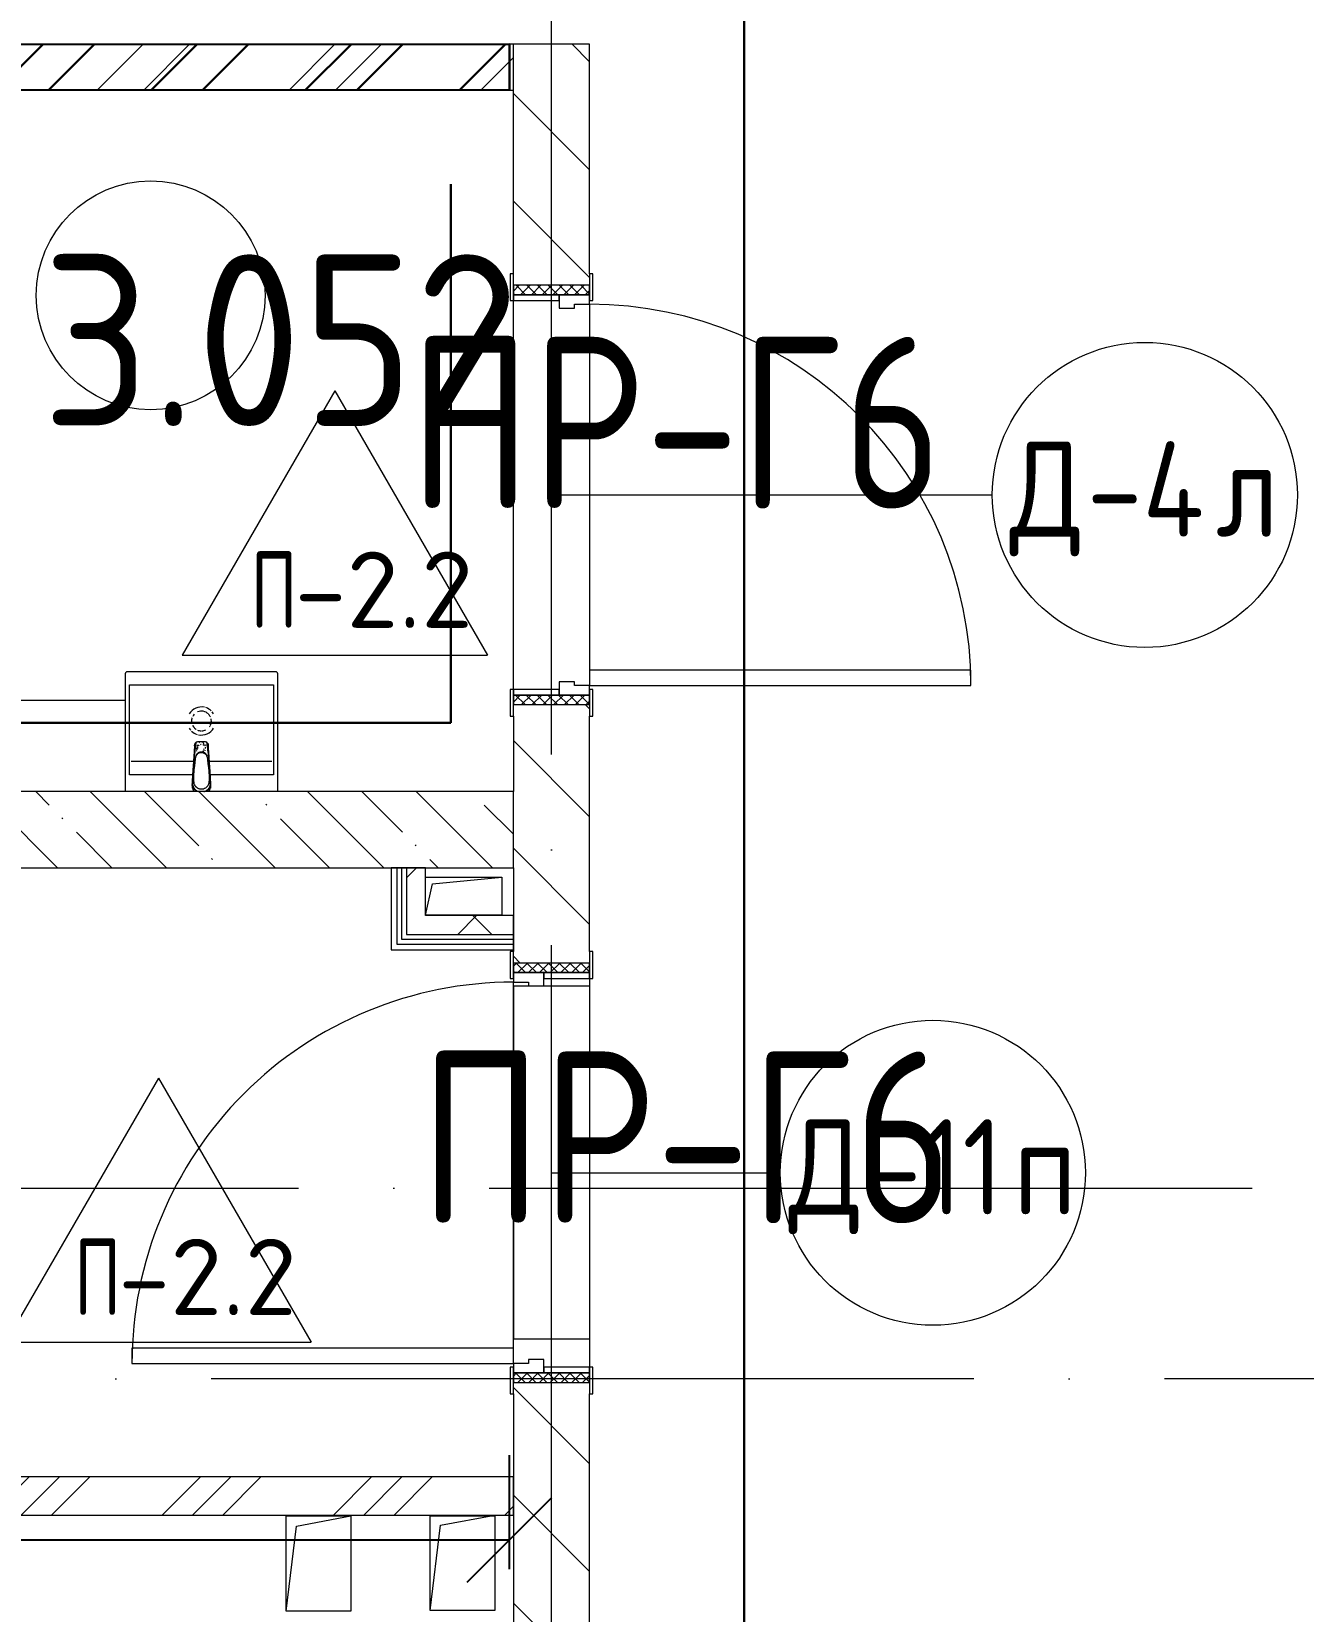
# Model space of a CAD drawing. Header units: millimetres. Extents: x -592259 to 288321, y -552984 to 293768.
# Drawn here: x 167040 to 170375, y -237041 to -232898 of the extents above; entities that cross this region are included whole.
import ezdxf

# ---------------------------------------------------------------- set-up
doc = ezdxf.new("R2010")
doc.units = ezdxf.units.MM
doc.linetypes.add('ADSK_Линия сетки', pattern=[2500, 2000, -250, 0, -250])
doc.layers.get('Defpoints').update_dxf_attribs({"color": 250})
for name, color, linetype, lineweight in [('0.2) Кирпич', 30, 'Continuous', 30), ('3) Перемычки готовы', 3, 'Continuous', 30), ('4) Штукатурка', 6, 'Continuous', 30), ('4.2) ЖБ', 6, 'Continuous', 30), ('4.3) Шт Блок и кирпич', 6, 'Continuous', 30), ('4.6) Швы', 6, 'Continuous', 30), ('A-AREA-____-IDEN', 250, 'Continuous', 9), ('A-DETL-GENF-OTLN', 250, 'Continuous', 5), ('A-DOOR-____-IDEN', 250, 'Continuous', 9), ('A-DOOR-____-MCUT', 250, 'Continuous', 5), ('A-DOOR-____-OTLN', 250, 'Continuous', 5), ('A-DOOR-FRAM-MCUT', 250, 'Continuous', 5), ('A-DOOR-FRAM-OTLN', 250, 'Continuous', 5), ('A-FLOR-____-IDEN', 250, 'Continuous', 9), ('A-FLOR-____-OTLN', 250, 'Continuous', 9), ('A-GLAZ-____-OTLN', 250, 'Continuous', 5), ('A-WALL-____-MCUT', 250, 'Continuous', 13), ('A-WALL-____-PATT', 250, 'Continuous', 13), ('A-WALL-FNSH-MCUT', 250, 'Continuous', 13), ('G-XREF-____-OTLN', 250, 'Continuous', 9), ('I-WALL-____-OTLN', 250, 'Continuous', 9), ('P-SANR-FIXT-OTLN', 250, 'Continuous', 9), ('S-GRID-____-OTLN', 250, 'Continuous', 9)]:
    doc.layers.add(name, color=color, linetype=linetype, lineweight=lineweight)
doc.styles.add('GOST Common_1', font='', dxfattribs={"width": 0.9, "height": 250})
doc.styles.add('ISOCPEUR_1', font='isocpeur.ttf', dxfattribs={"width": 0.9, "height": 250})
doc.styles.add('ISOCPEUR_2', font='isocpeur.ttf', dxfattribs={"height": 160})
doc.styles.add('ISOCPEUR_I_1', font='ГОСТ тип А.ttf', dxfattribs={"height": 2500})
doc.styles.get("Standard").update_dxf_attribs({"font": 'ГОСТ тип А.ttf'})
doc.styles.get('GOST Common_1').set_extended_font_data('GOST Common')
doc.dimstyles.new('А3', dxfattribs={"dimtxt": 333, "dimasz": 222, "dimexe": 222, "dimexo": 111, "dimgap": 111, "dimtad": 1, "dimtoh": 1, "dimdec": 0, "dimrnd": 0.0015, "dimzin": 0, "dimdsep": 46, "dimtxsty": 'Standard', "dimblk": 'OBLIQUE', "dimcen": 0, "dimclrd": 7, "dimclre": 7, "dimclrt": 7, "dimadec": 0, "dimazin": 0, "dimtfac": 1, "dimtdec": 0, "dimtofl": 0, "dimtmove": 0, "dimatfit": 3, "dimfxl": 1, "dimtolj": 1, "dimtzin": 0, "dimarcsym": 0})
pattern_1 = [(135, (1751.41, 164.685), (-14.14214, -14.14214), []), (225, (1751.41, 164.685), (14.14214, -14.14214), [])]
pattern_2 = [(45, (-371.384, 164.685), (-14.1421, 14.1421), []), (135, (-371.384, 164.685), (-14.1421, -14.1421), [])]
pattern_3 = [(45, (28052.9, -258555.93), (-141.42136, 141.42136), []), (135, (28052.9, -258555.93), (-141.42136, -141.42136), [])]

# ---------------------------------------------------------------- blocks, each defined once
blk = doc.blocks.new('Дверь_СКБ_1Ст_Внутренняя - Д-11п_1100x2100h_ПУИ-41840653-АР1_Маркировочный план 3 этажа секция 2_3')
at = {"layer": 'A-DOOR-____-OTLN'}
h = blk.add_hatch(dxfattribs=at)
h.set_pattern_fill('FP_9', color=256, style=0, pattern_type=2)
h.set_pattern_definition(pattern_1)
h.paths.add_polyline_path([(537.5, -100), (562.5, -100), (562.5, 100), (537.5, 100), (537.5, -42.3)])
at = {"layer": 'A-DOOR-FRAM-OTLN'}
h = blk.add_hatch(dxfattribs=at)
h.set_pattern_fill('FP_10', color=256, style=0, pattern_type=2)
h.set_pattern_definition(pattern_2)
h.paths.add_polyline_path([(-537.5, -100), (-512.5, -100), (-512.5, 100), (-537.5, 100)])
at = {"layer": 'A-DOOR-____-MCUT'}
for p, q in [((-487.5, 1100), (-487.5, 100)), ((-447.5, 1100), (-487.5, 1100)), ((-447.5, 100), (-447.5, 1100)), ((-487.5, 100), (-447.5, 100))]:
    blk.add_line(p, q, dxfattribs=at)
at = {"layer": 'A-DOOR-____-OTLN'}
blk.add_arc((-487.5, 100), 1000, 360, 90, dxfattribs=at)
at = {"layer": 'A-DOOR-FRAM-MCUT'}
for p, q in [((-497.5, 108), (-567.5, 108)), ((-567.5, 108), (-567.5, 100)), ((-567.5, 100), (-497.5, 100)), ((-512.5, 100), (-537.5, 100)), ((-537.5, 100), (-537.5, -100)), ((-487.5, 100), (-512.5, 100)), ((-512.5, 100), (-512.5, 20)), ((-512.5, -100), (-512.5, 100)), ((-497.5, 100), (-512.5, 100)), ((-512.5, 100), (-512.5, 99)), ((-512.5, 99), (-497.5, 99)), ((-497.5, 100), (-497.5, 108)), ((-497.5, 99), (-497.5, 100)), ((-487.5, 60), (-487.5, 100)), ((512.5, 100), (512.5, 60)), ((537.5, 100), (512.5, 100)), ((592.5, 108), (522.5, 108)), ((522.5, 108), (522.5, 100)), ((537.5, 100), (522.5, 100)), ((522.5, 100), (522.5, 99)), ((522.5, 100), (592.5, 100)), ((522.5, 99), (537.5, 99)), ((537.5, 20), (537.5, 100)), ((562.5, 100), (537.5, 100)), ((537.5, 100), (537.5, -100)), ((537.5, 99), (537.5, 100)), ((562.5, -100), (562.5, 100)), ((592.5, 100), (592.5, 108)), ((-477.5, 60), (-487.5, 60)), ((-477.5, 20), (-477.5, 60)), ((512.5, 60), (502.5, 60)), ((502.5, 60), (502.5, 20)), ((-512.5, 20), (-477.5, 20)), ((-497.5, 20), (-512.5, 20)), ((-512.5, 20), (-512.5, -100)), ((-497.5, -100), (-497.5, 20)), ((502.5, 20), (537.5, 20)), ((537.5, 20), (522.5, 20)), ((522.5, 20), (522.5, -100)), ((537.5, -100), (537.5, 20)), ((-497.5, -100), (-567.5, -100)), ((-567.5, -100), (-567.5, -108)), ((-567.5, -108), (-497.5, -108)), ((-537.5, -100), (-512.5, -100)), ((-512.5, -100), (-497.5, -100)), ((-497.5, -108), (-497.5, -100)), ((522.5, -100), (537.5, -100)), ((592.5, -100), (522.5, -100)), ((522.5, -100), (522.5, -108)), ((522.5, -108), (592.5, -108)), ((537.5, -100), (562.5, -100)), ((592.5, -108), (592.5, -100))]:
    blk.add_line(p, q, dxfattribs=at)
blk = doc.blocks.new('SND_Умывальник_Santek HEO - HEO 40_ гибкая подводка_установка на стену_ 400х340х170_  PN4_5_ ХВ_ГВ накидная гайка BP DN15_ К-гл_кон_ П DN 50-V30-АР1_Маркировочный план 3 этажа секция 2_3')
at = {"layer": 'G-XREF-____-OTLN'}
for p, q in [((-17.5, -103.1), (-18.3, -96.1)), ((-13.2, -122.3), (-12.8, -122.9)), ((13.7, -121.5), (13.9, -121.2)), ((18.6, -93.2), (17.7, -100.7))]:
    blk.add_line(p, q, dxfattribs=at)
at = {"layer": 'G-XREF-____-OTLN', "flags": 128}
blk.add_lwpolyline([(0, -129.4), (-2.6, -129.2), (-5.1, -128.6), (-8.6, -126.9), (-9.4, -126.4)], dxfattribs=at)
at = {"layer": 'P-SANR-FIXT-OTLN', "lineweight": 5}
for p, q in [((-200, -25.8), (-200, -335)), ((200, -335), (200, -25.8)), ((-188.5, -306), (-188.5, -70)), ((-188.5, -70), (-22, -70)), ((-188.5, -70), (-22, -70)), ((-23.9, -47.6), (-23.4, -52)), ((-21.2, -45.9), (-19.8, -45.9)), ((22.1, -70), (188.5, -70)), ((22.1, -70), (188.5, -70)), ((23.4, -52), (23.9, -47.4)), ((188.5, -70), (188.5, -306)), ((-184.6, -105), (-19.4, -105)), ((19.4, -105), (184.6, -105)), ((-9.9, -133.7), (-11, -135)), ((-10.2, -147.5), (-8.9, -148.7)), ((-5.9, -150.5), (-4.4, -151)), ((12.6, -138.2), (11.3, -135.3)), ((11.3, -146.2), (11.9, -145.1)), ((12, -138.2), (12, -140.3)), ((12, -138.2), (12, -140.3)), ((188.5, -306), (-188.5, -306)), ((-195, -340), (195, -340))]:
    blk.add_line(p, q, dxfattribs=at)
at = {"layer": 'P-SANR-FIXT-OTLN', "lineweight": 5, "flags": 128}
for points in [[(-24, -45.9), (-23.5, -44.1), (-23.1, -42.4)], [(-21.8, -57.4), (-22.6, -54.7), (-23.4, -52)], [(23.4, -52), (22.6, -54.7), (21.8, -57.4)], [(23.1, -42.5), (23.5, -44.1), (24, -45.9)], [(-17.6, -151.4), (-17.8, -149.6), (-17.9, -147.9)], [(-17.6, -151.4), (-15.4, -153.8), (-13.1, -156.3)], [(13.1, -156.3), (15.4, -153.8), (17.7, -151.4)], [(17.9, -147.9), (17.8, -149.6), (17.7, -151.4)]]:
    blk.add_lwpolyline(points, dxfattribs=at)
at = {"layer": 'P-SANR-FIXT-OTLN', "lineweight": 5}
for centre, radius, start, end in [((0, -210.9), 36.9, 78.0272, 150), ((0, -210.9), 25.9, 167.3064, 171.5165), ((0, -210.9), 25.9, 152.9816, 166.4817), ((0, -210.9), 25.9, 144, 148.4296), ((0, -210.9), 25.9, 93.0847, 116.1739), ((0, -210.9), 25.9, 65.5446, 88.4632), ((0, -210.9), 36.9, 45.5918, 71.5441), ((0, -210.9), 25.9, 45.5775, 58.0134), ((0, -210.9), 25.9, 25.5336, 44.5196), ((0, -210.9), 25.9, 13.3482, 16.572), ((0, -210.9), 25.9, 360, 12.6033), ((0, -210.9), 36.9, 30, 40.5764), ((0, -210.9), 36.9, 210, 220.5764), ((0, -210.9), 25.9, 175.2821, 180), ((0, -210.9), 25.9, 180, 192.7098), ((0, -210.9), 36.9, 225.5918, 251.6223), ((0, -210.9), 25.9, 205.5336, 224.5196), ((0, -210.9), 25.9, 225.5775, 292.7628), ((0, -210.9), 36.9, 258.0272, 330), ((0, -210.9), 25.9, 317.3943, 331.7651), ((0, -210.9), 25.9, 342.1977, 345.8849), ((0, -210.9), 25.9, 347.2447, 360), ((-195, -335), 5, 180, 270), ((195, -335), 5, 270, 360)]:
    blk.add_arc(centre, radius, start, end, dxfattribs=at)
for centre, major_axis, start_param, end_param in [((0, -140.2), (10.5, 0), 2.984761, 3.136523), ((0, -140.2), (10.5, 0), 3.150836, 3.398159), ((0, -144.4), (10.5, 0), 3.221148, 3.665191), ((0, -140.2), (10.5, 0), 2.074739, 2.346091), ((0, -140.2), (10.5, 0), 3.944651, 4.269174), ((0, -144.4), (10.5, 0), 2.106208, 2.262595), ((0, -144.4), (10.5, 0), 4.044495, 4.199712), ((0, -144.4), (13, 0), 4.251351, 4.444761), ((0, -140.2), (10.5, 0), 1.895215, 2.047019), ((0, -144.4), (13, 0), 4.518274, 4.621873), ((0, -140.2), (10.5, 0), 4.792405, 4.95203), ((0, -144.4), (13, 0), 5.095586, 5.204636), ((0, -140.2), (10.5, 0), 5.302179, 5.484258), ((0, -144.4), (10.5, 0), 5.759587, 6.20363), ((0, -140.2), (10.5, 0), 5.967442, 6.44117), ((0, -144.4), (13, 0), 0.38978, 0.473088)]:
    blk.add_ellipse(centre, major_axis=major_axis, ratio=0.841652, start_param=start_param, end_param=end_param, dxfattribs=at)
for points, knots in [([(-24, -45.9), (-24, -44.4), (-23.7, -41.4), (-22.5, -37.8), (-21.2, -35), (-19.5, -32.5), (-16.9, -29.7), (-13.8, -27.3), (-11.8, -26.1), (-11, -25.8)], [0, 0, 0, 0, 4.281434, 8.562869, 10.703586, 12.844303, 17.125738, 21.407172, 23.713881, 23.713881, 23.713881, 23.713881]), ([(-19.3, -26.1), (-19.7, -26.6), (-20.5, -27.7), (-21.5, -29.6), (-22.3, -31.7), (-23.2, -34.8), (-23.8, -38.6), (-23.9, -41), (-24, -41.9)], [0.6, 0.6, 0.6, 0.6, 0.65, 0.7, 0.75, 0.8, 0.9, 1, 1, 1, 1]), ([(-23.8, -45.7), (-23.9, -45.2), (-24, -43.9), (-24, -41.1), (-23.8, -38.2), (-23.4, -36), (-23.3, -35.2), (-23.3, -35.2)], [0.449688, 0.449688, 0.449688, 0.449688, 0.4722222, 0.5, 0.5555556, 0.5833333, 0.5860809, 0.5860809, 0.5860809, 0.5860809]), ([(-10.2, -27.1), (-11.2, -27.5), (-13.5, -28.8), (-16.7, -31.3), (-19.6, -34.6), (-21.8, -38.3), (-22.8, -41), (-23.1, -42.4)], [0.6666667, 0.6666667, 0.6666667, 0.6666667, 0.7222222, 0.7916667, 0.8611111, 0.9305556, 1, 1, 1, 1]), ([(-22.3, -41.8), (-22.2, -41.4), (-22.1, -40.9), (-21.9, -40), (-21.7, -39.4), (-21.6, -39)], [0.5, 0.5, 0.5, 0.5, 0.53571429, 0.55357143, 0.57142857, 0.57142857, 0.57142857, 0.57142857]), ([(-21.6, -39), (-21.5, -38.7), (-21.3, -37.9), (-20.7, -36.5), (-19.9, -34.9), (-19.2, -33.8), (-18.9, -33.4)], [0.57142857, 0.57142857, 0.57142857, 0.57142857, 0.58928571, 0.60714286, 0.64285714, 0.66787901, 0.66787901, 0.66787901, 0.66787901]), ([(0, -128.4), (-0.5, -128.4), (-1.5, -128.4), (-3, -128.2), (-4.5, -127.8), (-6, -127.3), (-7.2, -126.7), (-8.3, -126.1), (-9.4, -125.3), (-10.6, -124.2), (-11.7, -123.1), (-12.3, -122.1), (-13, -121.1), (-13.8, -119.5), (-14.8, -117), (-15.6, -113.8), (-16.2, -110.6), (-16.5, -107.9), (-16.7, -104.9), (-17, -102.2), (-17.2, -100.1), (-17.5, -98.1), (-17.8, -95.4), (-18.2, -92.4), (-18.5, -89.5), (-18.8, -86.5), (-19.2, -82.4), (-19.6, -77.2), (-19.9, -71.2), (-19.9, -66.2), (-19.9, -62.6), (-19.9, -59.9), (-19.8, -57.9), (-19.8, -56.3), (-19.8, -54.9), (-19.8, -53.4), (-19.7, -51.5), (-19.5, -49.1), (-18.9, -46.3), (-17.6, -42.7), (-15, -38.6), (-10.6, -34.8), (-6.2, -32.7), (-2.5, -31.9), (0.4, -31.7), (3.3, -32.1), (6, -32.8), (8.2, -33.7), (9.9, -34.7), (11.3, -35.6), (12.7, -36.7), (14, -37.9), (15.2, -39.2), (16.4, -40.9), (17.7, -43.1), (18.9, -46.3), (19.5, -50.3), (19.8, -56.2), (19.9, -62.5), (19.9, -68.3), (19.7, -74), (19.3, -81.1), (18.8, -86.8), (18.5, -89.7)], [0, 0, 0, 0, 0.019231, 0.038462, 0.057692, 0.076923, 0.096154, 0.115385, 0.134615, 0.153846, 0.163462, 0.173077, 0.182692, 0.192308, 0.211538, 0.230769, 0.240385, 0.25, 0.259615, 0.269231, 0.274038, 0.278846, 0.288462, 0.298077, 0.307692, 0.317308, 0.326923, 0.346154, 0.365385, 0.384615, 0.403846, 0.423077, 0.442308, 0.451923, 0.461538, 0.471154, 0.480769, 0.5, 0.519231, 0.538462, 0.576923, 0.615385, 0.653846, 0.673077, 0.692308, 0.711538, 0.730769, 0.75, 0.759615, 0.769231, 0.783654, 0.798077, 0.8125, 0.826923, 0.841346, 0.855769, 0.870192, 0.884615, 0.913462, 0.927885, 0.942308, 0.971154, 1, 1, 1, 1]), ([(-6.5, -25.6), (-7.5, -25.9), (-8.6, -26.3), (-9.7, -26.8), (-9.8, -26.9)], [0.60196439, 0.60196439, 0.60196439, 0.60196439, 0.65277778, 0.6593257, 0.6593257, 0.6593257, 0.6593257]), ([(23, -42.2), (22.5, -40), (20.7, -35.7), (16, -30.5), (11, -27.3), (7.6, -26), (6.3, -25.6)], [0, 0, 0, 0, 0.1111111, 0.2222222, 0.3333333, 0.3953794, 0.3953794, 0.3953794, 0.3953794]), ([(24, -45.9), (23.9, -44.4), (23.7, -42.1), (22.9, -39.2), (22.2, -37.1), (21.1, -35), (19.5, -32.5), (16.9, -29.7), (13.9, -27.4), (12, -26.3), (11.4, -26)], [-68.50295, -68.50295, -68.50295, -68.50295, -64.221516, -62.080799, -59.940082, -57.799364, -55.658647, -51.377213, -47.095778, -45.226728, -45.226728, -45.226728, -45.226728]), ([(19, -33.6), (19.3, -34), (19.8, -34.7), (20.4, -35.8), (20.8, -36.6), (21, -37.2), (21.1, -37.4)], [0.3358363, 0.3358363, 0.3358363, 0.3358363, 0.35714286, 0.375, 0.39285714, 0.40186247, 0.40186247, 0.40186247, 0.40186247]), ([(21.8, -39.4), (21.8, -39.6), (21.9, -40), (22, -40.2), (22, -40.4)], [0.43577337, 0.43577337, 0.43577337, 0.43577337, 0.44642857, 0.45645234, 0.45645234, 0.45645234, 0.45645234]), ([(23.2, -34.8), (23.2, -35), (23.4, -35.9), (23.8, -38.2), (24.1, -41.7), (24, -44.5), (23.8, -45.8)], [0.4097338, 0.4097338, 0.4097338, 0.4097338, 0.4166667, 0.4444444, 0.5, 0.550944, 0.550944, 0.550944, 0.550944]), ([(-23.2, -41.7), (-23.3, -41.8), (-23.7, -44), (-24.1, -48.4), (-24.2, -55.3), (-23.9, -60.1), (-23.8, -62.5)], [0.6183892, 0.6183892, 0.6183892, 0.6183892, 0.625, 0.75, 0.875, 1, 1, 1, 1]), ([(-23.9, -47.6), (-24, -49.2), (-23.9, -52.6), (-23.3, -57.5), (-22.5, -62.4), (-21.8, -67.4), (-21.2, -72.4), (-20.5, -79.2), (-19.6, -85.9), (-18.7, -92.7), (-18.1, -96.9), (-17.7, -100.4), (-17.4, -103.7), (-17.1, -107.9), (-16.5, -113), (-15.5, -117.2), (-14.3, -120.3), (-13.1, -122.6), (-11.5, -124.7), (-9.6, -126.4), (-7.4, -127.7), (-4.3, -129), (-1.7, -129.4), (0, -129.4)], [0, 0, 0, 0, 0.055556, 0.111111, 0.166667, 0.222222, 0.277778, 0.333333, 0.444444, 0.5, 0.555556, 0.583333, 0.611111, 0.666667, 0.722222, 0.777778, 0.805556, 0.833333, 0.861111, 0.888889, 0.916667, 0.944444, 1, 1, 1, 1]), ([(-23.8, -62.5), (-23.7, -64.3), (-23.4, -68.1), (-23, -74.1), (-22.7, -79.7), (-22.4, -84.3), (-22, -88.9), (-21.7, -94.5), (-21, -103.5), (-20.5, -111.8), (-19.9, -120.3), (-19.3, -128.7), (-18.5, -138.9), (-17.9, -147.2), (-17.6, -151.4)], [0, 0, 0, 0, 0.071429, 0.142857, 0.214286, 0.25, 0.285714, 0.357143, 0.428571, 0.571429, 0.642857, 0.714286, 0.857143, 1, 1, 1, 1]), ([(-23.7, -47.4), (-23.7, -47.5), (-23.5, -48.2), (-23.4, -48.9), (-23.2, -49.6)], [0.14243235, 0.14243235, 0.14243235, 0.14243235, 0.15, 0.2, 0.2, 0.2, 0.2]), ([(-23.4, -52), (-23.4, -52.1), (-23.4, -52.4), (-23.4, -53.4), (-23.2, -55.1), (-22.9, -57.5), (-22.6, -60.4), (-22.1, -64.8), (-21.6, -69.6), (-20.9, -74.6), (-20.3, -79.8), (-19.5, -86.3), (-18.6, -93.8), (-17.8, -100.1), (-17.1, -105.1), (-16.7, -108.8), (-16.3, -112.6), (-15.8, -116.3), (-14.7, -120), (-12.8, -123.1), (-11.2, -124.8), (-10.3, -125.5)], [0, 0, 0, 0, 0.0192308, 0.0384615, 0.0576923, 0.0769231, 0.0961538, 0.1153846, 0.1538462, 0.1730769, 0.1923077, 0.2307692, 0.2692308, 0.3076923, 0.3269231, 0.3461538, 0.3653846, 0.3846154, 0.4038462, 0.4230769, 0.4397601, 0.4397601, 0.4397601, 0.4397601]), ([(-13.1, -156.3), (-14, -150.5), (-15.7, -138.8), (-17.5, -124.1), (-18.8, -112.3), (-19.7, -103.3), (-20.4, -95.8), (-21, -89.7), (-21.3, -85.2), (-21.7, -80.4), (-22.2, -73.7), (-22.6, -66.6), (-23, -60), (-23.2, -53.9), (-23.1, -49.2), (-23, -46.9), (-22.9, -46.3)], [0, 0, 0, 0, 0.0714286, 0.1428571, 0.1785714, 0.2142857, 0.25, 0.2678571, 0.2857143, 0.3035714, 0.3214286, 0.3571429, 0.375, 0.3928571, 0.4285714, 0.4414753, 0.4414753, 0.4414753, 0.4414753]), ([(-19, -82.1), (-19, -81.8), (-19.1, -81), (-19.3, -79.8), (-19.5, -78.5), (-19.7, -77), (-20, -75.2), (-20.3, -72.9), (-20.7, -70.2), (-21.2, -66.7), (-21.7, -63.4), (-22.1, -60.6), (-22.4, -58.9), (-22.5, -57.8), (-22.4, -57.3), (-22.2, -57.1), (-22, -57.3), (-21.8, -57.4)], [-0.210165, -0.210165, -0.210165, -0.210165, -0.203125, -0.1953125, -0.1875, -0.1796875, -0.171875, -0.15625, -0.140625, -0.125, -0.09375, -0.078125, -0.0625, -0.046875, -0.03125, -0.015625, 0, 0, 0, 0]), ([(4.4, -128.6), (5.6, -128.3), (7.9, -127.3), (11, -125), (13.1, -122.6), (14.4, -120.4), (15.3, -118), (16, -114.9), (16.4, -111.7), (16.6, -109.2), (16.9, -106.6), (17.3, -103.5), (17.9, -98.4), (18.7, -92.2), (19.7, -84.7), (20.4, -78.4), (21, -73.5), (21.6, -68.8), (22.1, -64.3), (22.6, -60.2), (22.9, -57.4), (23.2, -55.1), (23.3, -53.4), (23.4, -52.4), (23.4, -52.1), (23.4, -52)], [0.5192308, 0.5192308, 0.5192308, 0.5192308, 0.5384615, 0.5576923, 0.5769231, 0.5865385, 0.5961538, 0.6153846, 0.6346154, 0.6442308, 0.6538462, 0.6730769, 0.6923077, 0.7307692, 0.7692308, 0.8076923, 0.8269231, 0.8461538, 0.8846154, 0.9038462, 0.9230769, 0.9423077, 0.9615385, 0.9807692, 1, 1, 1, 1]), ([(23.1, -48.2), (23.1, -49.1), (23.2, -51.4), (23.2, -55.4), (23.1, -60), (22.6, -66.6), (22.2, -73.7), (21.7, -80.4), (21.4, -85.2), (21, -89.7), (20.5, -95.8), (19.8, -103.3), (18.9, -112.3), (17.5, -124.1), (15.7, -138.8), (14, -150.5), (13.1, -156.3)], [0.5714286, 0.5714286, 0.5714286, 0.5714286, 0.5892857, 0.6071429, 0.625, 0.6428571, 0.6785714, 0.6964286, 0.7142857, 0.7321429, 0.75, 0.7857143, 0.8214286, 0.8571429, 0.9285714, 1, 1, 1, 1]), ([(17.7, -151.4), (18, -147.2), (18.6, -138.9), (19.3, -128.7), (19.9, -120.3), (20.3, -113.9), (20.8, -107.6), (21.2, -101.3), (21.7, -94.5), (22.1, -88.9), (22.4, -84.3), (22.7, -79.7), (23.1, -74.1), (23.5, -68.1), (23.7, -64.3), (23.8, -62.5)], [0, 0, 0, 0, 0.142857, 0.285714, 0.357143, 0.428571, 0.5, 0.571429, 0.642857, 0.714286, 0.75, 0.785714, 0.857143, 0.928571, 1, 1, 1, 1]), ([(19.4, -78.5), (19.4, -78.9), (19.3, -79.8), (19.1, -81.1), (19, -81.9), (18.9, -82.3)], [-0.8125, -0.8125, -0.8125, -0.8125, -0.8046875, -0.796875, -0.78898159, -0.78898159, -0.78898159, -0.78898159]), ([(19, -89.8), (19.5, -86.2), (20.2, -80.8), (21.1, -73.7), (21.7, -68.4), (22.2, -64), (22.7, -60.5), (23.3, -57.1), (23.9, -52.7), (24, -49.2), (23.9, -47.4)], [0, 0, 0, 0, 0.25, 0.375, 0.5, 0.625, 0.6875, 0.75, 0.875, 1, 1, 1, 1]), ([(21.8, -57.4), (21.9, -57.3), (22.2, -57.1), (22.4, -57.3), (22.4, -57.8), (22.3, -58.9), (22.1, -60.6), (21.6, -63.4), (21.2, -66.7), (20.8, -69.6), (20.6, -70.9), (20.5, -71.3)], [-1, -1, -1, -1, -0.984375, -0.96875, -0.953125, -0.9375, -0.921875, -0.90625, -0.875, -0.859375, -0.852792, -0.852792, -0.852792, -0.852792]), ([(23.2, -49.6), (23.4, -48.9), (23.6, -48.2), (23.7, -47.5), (23.7, -47.4)], [0.8, 0.8, 0.8, 0.8, 0.85, 0.85756426, 0.85756426, 0.85756426, 0.85756426]), ([(23.8, -62.5), (24, -60.1), (24.2, -55.3), (24.1, -48.9), (23.8, -45), (23.6, -43.3)], [0, 0, 0, 0, 0.125, 0.25, 0.3486166, 0.3486166, 0.3486166, 0.3486166]), ([(18.5, -89.7), (18.2, -92.3), (17.7, -96.2), (17.1, -101.5), (16.7, -105.4), (16.2, -109.4), (15.6, -113.3), (14.9, -116.5), (14, -119), (13.2, -120.8), (12.1, -122.5), (10.4, -124.6), (7.7, -126.6), (4, -128.1), (1.3, -128.4), (0, -128.4)], [0, 0, 0, 0, 0.166667, 0.25, 0.333333, 0.416667, 0.5, 0.583333, 0.625, 0.666667, 0.708333, 0.75, 0.833333, 0.916667, 1, 1, 1, 1]), ([(0, -129.4), (0.8, -129.4), (2.1, -129.3), (3.7, -129), (4.8, -128.7), (5.9, -128.3), (6.8, -127.9), (7.7, -127.5), (8.8, -126.8), (10, -126), (11.1, -125.1), (12.3, -123.8), (13.5, -122), (14.6, -119.8), (15.4, -117.2), (16.1, -114), (16.7, -110.3), (17.2, -105.9), (17.7, -101.1), (18.3, -95.7), (18.8, -91.8), (19, -89.8)], [0, 0, 0, 0, 0.1, 0.15, 0.2, 0.25, 0.3, 0.35, 0.4, 0.45, 0.5, 0.55, 0.6, 0.65, 0.7, 0.75, 0.8, 0.85, 0.9, 0.95, 1, 1, 1, 1]), ([(-19.1, -130.9), (-19.1, -130.8), (-19, -130.7), (-18.8, -130.7), (-18.6, -130.6), (-18.5, -130.6), (-18.3, -130.5), (-18.1, -130.5), (-17.6, -130.5), (-17, -130.4), (-16.6, -130.3)], [0, 0, 0, 0, 0.1, 0.15, 0.175, 0.2, 0.225, 0.25, 0.3, 0.4, 0.4, 0.4, 0.4]), ([(-17.9, -147.9), (-18, -146.5), (-17.9, -143.9), (-17.2, -140.7), (-16.4, -138.5), (-16, -137.5), (-15.8, -137.1), (-15.7, -137)], [0, 0, 0, 0, 0.1666667, 0.3333333, 0.4166667, 0.4583333, 0.4722829, 0.4722829, 0.4722829, 0.4722829]), ([(11.7, -131.8), (11.9, -131.9), (12.3, -132.2), (12.7, -132.7), (12.9, -132.9), (13.1, -133)], [0.26184412, 0.26184412, 0.26184412, 0.26184412, 0.29166667, 0.3125, 0.33333333, 0.33333333, 0.33333333, 0.33333333]), ([(15.8, -137), (15.8, -137.1), (16, -137.5), (16.5, -138.5), (17.3, -140.7), (17.9, -143.9), (18, -146.5), (17.9, -147.9)], [0.5277524, 0.5277524, 0.5277524, 0.5277524, 0.5416667, 0.5833333, 0.6666667, 0.8333333, 1, 1, 1, 1]), ([(16.7, -130.3), (17.1, -130.4), (17.6, -130.5), (18.1, -130.5), (18.4, -130.5), (18.5, -130.6), (18.7, -130.6), (18.8, -130.7), (19, -130.7), (19.1, -130.8), (19.1, -130.9)], [0.6, 0.6, 0.6, 0.6, 0.7, 0.75, 0.775, 0.8, 0.825, 0.85, 0.9, 1, 1, 1, 1])]:
    blk.add_open_spline(points, degree=3, knots=knots, dxfattribs=at)
for points in [[(24, -41.9), (24, -41.1), (23.9, -39.5), (23.6, -37.3), (23.3, -35.4), (22.9, -33.6), (22.3, -31.4), (21.5, -29.4), (20.4, -27.5), (19.6, -26.3), (19.1, -25.8)], [(-24, -41.9), (-24.1, -43), (-24, -44.1), (-24, -45.2)], [(-23.4, -52), (-23.6, -51), (-23.8, -48.9), (-23.9, -46.9), (-24, -45.9)], [(-23.1, -42.4), (-23.3, -43.2), (-23.7, -45), (-23.8, -46.7), (-23.9, -47.6)], [(-20.2, -59.9), (-20.7, -59.1), (-21.3, -58.3), (-21.8, -57.4)], [(23.9, -47.4), (23.8, -46.6), (23.6, -44.8), (23.3, -43.1), (23, -42.2)], [(24, -45.9), (23.9, -46.9), (23.8, -48.9), (23.5, -51), (23.4, -52)], [(24, -45.2), (24.1, -44.1), (24.1, -43), (24, -41.9)], [(-20.9, -104.7), (-20.9, -104.7), (-20.7, -104.7), (-20.3, -104.6), (-20, -104.6)], [(20.1, -104.6), (20.6, -104.7), (20.9, -104.7), (20.9, -104.7)], [(-6.6, -157.1), (-7.7, -157), (-9.8, -156.8), (-12, -156.5), (-13.1, -156.3)], [(-6.7, -127.8), (-5.9, -128.2), (-5, -128.5), (-4.1, -128.7)], [(0, -157.4), (-1.1, -157.4), (-3.3, -157.4), (-5.5, -157.2), (-6.6, -157.1)], [(6.6, -157.1), (5.5, -157.2), (3.3, -157.4), (1.1, -157.4), (0, -157.4)], [(13.1, -156.3), (12, -156.5), (9.9, -156.8), (7.7, -157), (6.6, -157.1)]]:
    blk.add_open_spline(points, degree=3, dxfattribs=at)
blk = doc.blocks.new('Дверь_СКБ_1Ст_Внутренняя - Д-4л_1100x2100h_С_У персонала_ Душ персонала-41891210-АР1_Маркировочный план 3 этажа секция 2_3')
at = {"layer": 'A-DOOR-____-OTLN'}
h = blk.add_hatch(dxfattribs=at)
h.set_pattern_fill('FP_9', color=256, style=0, pattern_type=2)
h.set_pattern_definition(pattern_1)
h.paths.add_polyline_path([(562.5, 100), (537.5, 100), (537.5, -100), (562.5, -100)])
at = {"layer": 'A-DOOR-FRAM-OTLN'}
h = blk.add_hatch(dxfattribs=at)
h.set_pattern_fill('FP_10', color=256, style=0, pattern_type=2)
h.set_pattern_definition(pattern_2)
h.paths.add_polyline_path([(-512.5, 100), (-537.5, 100), (-536.4, -100), (-512.5, -100), (-512.5, 40.7)])
at = {"layer": 'A-DOOR-____-MCUT'}
for p, q in [((512.5, 1100), (472.5, 1100)), ((472.5, 1100), (472.5, 100)), ((512.5, 100), (512.5, 1100)), ((472.5, 100), (512.5, 100))]:
    blk.add_line(p, q, dxfattribs=at)
at = {"layer": 'A-DOOR-____-OTLN'}
blk.add_arc((512.5, 100), 1000, 90, 180, dxfattribs=at)
at = {"layer": 'A-DOOR-FRAM-MCUT'}
for p, q in [((-497.5, 108), (-567.5, 108)), ((-567.5, 108), (-567.5, 100)), ((-567.5, 100), (-497.5, 100)), ((-512.5, 100), (-537.5, 100)), ((-537.5, 100), (-537.5, -100)), ((-487.5, 100), (-512.5, 100)), ((-512.5, 100), (-512.5, 20)), ((-512.5, -100), (-512.5, 100)), ((-497.5, 100), (-512.5, 100)), ((-512.5, 100), (-512.5, 99)), ((-512.5, 99), (-497.5, 99)), ((-497.5, 100), (-497.5, 108)), ((-497.5, 99), (-497.5, 100)), ((-487.5, 60), (-487.5, 100)), ((512.5, 100), (512.5, 60)), ((537.5, 100), (512.5, 100)), ((592.5, 108), (522.5, 108)), ((522.5, 108), (522.5, 100)), ((537.5, 100), (522.5, 100)), ((522.5, 100), (522.5, 99)), ((522.5, 100), (592.5, 100)), ((522.5, 99), (537.5, 99)), ((537.5, 20), (537.5, 100)), ((562.5, 100), (537.5, 100)), ((537.5, 100), (537.5, -100)), ((537.5, 99), (537.5, 100)), ((562.5, -100), (562.5, 100)), ((592.5, 100), (592.5, 108)), ((-477.5, 60), (-487.5, 60)), ((-477.5, 20), (-477.5, 60)), ((512.5, 60), (502.5, 60)), ((502.5, 60), (502.5, 20)), ((-512.5, 20), (-477.5, 20)), ((-497.5, 20), (-512.5, 20)), ((-512.5, 20), (-512.5, -100)), ((-497.5, -100), (-497.5, 20)), ((502.5, 20), (537.5, 20)), ((537.5, 20), (522.5, 20)), ((522.5, 20), (522.5, -100)), ((537.5, -100), (537.5, 20)), ((-497.5, -100), (-567.5, -100)), ((-567.5, -100), (-567.5, -108)), ((-567.5, -108), (-497.5, -108)), ((-537.5, -100), (-512.5, -100)), ((-512.5, -100), (-497.5, -100)), ((-497.5, -108), (-497.5, -100)), ((522.5, -100), (537.5, -100)), ((592.5, -100), (522.5, -100)), ((522.5, -100), (522.5, -108)), ((522.5, -108), (592.5, -108)), ((537.5, -100), (562.5, -100)), ((592.5, -108), (592.5, -100))]:
    blk.add_line(p, q, dxfattribs=at)
blk = doc.blocks.new('_Wn_-As_OpeningMEP_floor__Rectangular - _Wn_-As_OpeningMEP_floor__Rectangular-37748865-АР1_Маркировочный план 3 этажа секция 2_3')
at = {"layer": 'A-DETL-GENF-OTLN', "lineweight": 5}
for p, q in [((-58, 148), (85, 175)), ((-85, -75), (-58, 148))]:
    blk.add_line(p, q, dxfattribs=at)
blk = doc.blocks.new('_Wn_-As_OpeningMEP_floor__Rectangular - _Wn_-As_OpeningMEP_floor__Rectangular-35307840-АР1_Маркировочный план 3 этажа секция 2_3')
at = {"layer": 'A-DETL-GENF-OTLN', "lineweight": 5}
for p, q in [((-82.3, 82.3), (100, 100)), ((-100, 0), (-82.3, 82.3))]:
    blk.add_line(p, q, dxfattribs=at)
blk = doc.blocks.new('AAR_СКБ_Марка_Помещения_мал - Номер-28977439-АР1_Маркировочный план 3 этажа секция 2_3')
at = {"layer": 'A-AREA-____-IDEN'}
blk.add_circle((-0.028, 0), 3, dxfattribs=at)
blk = doc.blocks.new('AAR_СКБ_Марка_Перекрытия - Марка пола-17325028-АР1_Маркировочный план 3 этажа секция 2_3')
at = {"layer": 'A-FLOR-____-IDEN'}
for p, q in [((0, 6.932), (-4.002, 0)), ((0, 6.932), (4.002, 0)), ((-4.002, 0), (4.002, 0))]:
    blk.add_line(p, q, dxfattribs=at)
blk = doc.blocks.new('ADSK_Марка_Дверь - Типоразмер_ADSK_Марка-30565456-АР1_Маркировочный план 3 этажа секция 2_3')
at = {"layer": 'A-DOOR-____-IDEN'}
blk.add_circle((0, 0), 4, dxfattribs=at)
blk = doc.blocks.new('_Oblique')
at = {"color": 0, "linetype": 'ByBlock', "lineweight": -2}
blk.add_line((-0.5, -0.5), (0.5, 0.5), dxfattribs=at)
blk = doc.blocks.new('*D5456')
at = {"color": 7, "lineweight": -2, "transparency": 16777216}
for p, q in [((164752.9, -232820.1), (164752.9, -232320.1)), ((168302.9, -232819.8), (168302.9, -232319.8)), ((164752.9, -232542.1), (168302.9, -232541.8))]:
    blk.add_line(p, q, dxfattribs=at)
at = {"layer": 'Defpoints', "color": 0, "transparency": 16777216}
for p in [(168302.9, -232541.8), (164752.9, -232931.1), (168302.9, -232930.8)]:
    blk.add_point(p, dxfattribs=at)
at = {"color": 7, "lineweight": -2, "transparency": 16777216, "xscale": 222, "yscale": 222, "zscale": 222}
for p, rotation in [((164752.9, -232542.1), 180.0051588255423), ((168302.9, -232541.8), 0.005158825542255155)]:
    blk.add_blockref('_Oblique', p, dxfattribs=dict(at, rotation=rotation))
at = {"color": 7, "transparency": 16777216, "insert": (166527.8, -232264.4), "char_height": 333, "attachment_point": 5, "rotation": 0.0052}
blk.add_mtext('\\A1;3550', dxfattribs=at)
blk = doc.blocks.new('*D5457')
at = {"color": 7, "lineweight": -2, "transparency": 16777216}
for p, q in [((164752.9, -236930.8), (164752.9, -236631.3)), ((168293.1, -236930.6), (168293, -236631.2)), ((164752.9, -236853.3), (168293, -236853.2))]:
    blk.add_line(p, q, dxfattribs=at)
at = {"layer": 'Defpoints', "color": 0, "transparency": 16777216}
for p in [(168293, -236853.2), (164752.9, -237041.8), (168293.1, -237041.6)]:
    blk.add_point(p, dxfattribs=at)
at = {"color": 7, "lineweight": -2, "transparency": 16777216, "xscale": 222, "yscale": 222, "zscale": 222}
for p, rotation in [((164752.9, -236853.3), 180.0025794127736), ((168293, -236853.2), 0.002579412773576604)]:
    blk.add_blockref('_Oblique', p, dxfattribs=dict(at, rotation=rotation))
at = {"color": 7, "transparency": 16777216, "insert": (166523, -236575.8), "char_height": 333, "attachment_point": 5, "rotation": 0.0026}
blk.add_mtext('\\A1;3540', dxfattribs=at)

msp = doc.modelspace()

# ---------------------------------------------------------------- hatches: boundary and pattern name
at = {"layer": '0.2) Кирпич'}
h = msp.add_hatch(dxfattribs=at)
h.set_pattern_fill('ANSI32', color=256, scale=30)
h.set_pattern_definition([(45, (0, 4110.83), (-202.05576, 202.05576), []), (45, (134.7, 4110.83), (-202.05576, 202.05576), [])])
h.paths.add_polyline_path([(164752.9057, -232931.0884), (164752.9057, -233050.929), (168293.0562, -233050.6103), (168293.0562, -232930.7696)])
at = {"layer": 'A-WALL-____-PATT', "lineweight": 15}
h = msp.add_hatch(dxfattribs=at)
h.set_pattern_fill('FP_2', color=256, style=0, pattern_type=2)
h.set_pattern_definition([(45, (28052.9, -258555.93), (-251.4472, 251.4472), []), (45, (28052.9, -258174.93), (-251.4472, 251.4472), [])])
h.paths.add_polyline_path([(168281.3455, -233050.929), (168302.9057, -233050.929), (168302.9057, -232930.929), (164752.9057, -232930.929), (164752.9057, -233050.929), (168272.8838, -233050.929)])
h = msp.add_hatch(dxfattribs=at)
h.set_pattern_fill('FP_1', color=256, style=0, pattern_type=2)
h.set_pattern_definition([(135, (28052.9, -258555.93), (-141.42136, -141.42136), [])])
h.paths.add_polyline_path([(168302.9057, -245555.928), (168502.9057, -245555.928), (168502.3075, -241231.9317), (168302.9057, -241231.9317), (168302.9057, -245355.9286)])
h.paths.add_polyline_path([(168502.9057, -240131.9317), (168502.9057, -238541.9292), (168302.9057, -238541.9292), (168302.9057, -240131.9317), (168337.6694, -240131.9317)])
h.paths.add_polyline_path([(168502.9057, -237441.9292), (168502.9057, -236440.8093), (168302.9057, -236440.8093), (168302.9057, -237441.9292)])
h.paths.add_polyline_path([(168302.9057, -235340.8093), (168502.9057, -235340.8093), (168502.9057, -234662.929), (168302.9057, -234664.0515), (168302.9057, -235310.8093)])
h.paths.add_polyline_path([(168302.9057, -233562.929), (168502.9057, -233562.929), (168502.9057, -232930.929), (168302.9057, -232930.929), (168302.9057, -233532.929)])
h = msp.add_hatch(dxfattribs=at)
h.set_pattern_fill('FP_19', color=256, style=0, pattern_type=2)
h.set_pattern_definition([(135, (28052.9, -258555.93), (-142.5612, -142.5612), []), (135, (28195.47, -258555.93), (-142.5612, -142.5612), [252.016, -50.403, 3.353, -47.05])])
h.paths.add_polyline_path([(166079.8867, -235090.9286), (168302.8838, -235090.9286), (168302.8838, -234890.9286), (164552.8838, -234890.9286), (164552.9057, -235090.9286), (165279.0766, -235090.9286)])
h = msp.add_hatch(dxfattribs=at)
h.set_pattern_fill('FP_52', color=256, style=0, pattern_type=2)
h.set_pattern_definition(pattern_3)
h.paths.add_polyline_path([(168022.5073, -235265.9288), (168072.5073, -235265.9288), (168072.5073, -235090.9288), (168022.5073, -235090.9288), (168022.5073, -235221.7819)])
h = msp.add_hatch(dxfattribs=at)
h.set_pattern_fill('FP_52', color=256, style=0, pattern_type=2)
h.set_pattern_definition(pattern_3)
h.paths.add_polyline_path([(168078.7558, -235265.9288), (168302.8838, -235265.9288), (168302.8838, -235215.9288), (168072.5073, -235216.7177), (168073.2634, -235265.9288)])
h = msp.add_hatch(dxfattribs=at)
h.set_pattern_fill('FP_11', color=256, style=0, pattern_type=2)
h.set_pattern_definition([(45, (28052.9, -258555.93), (-224.5064, 224.5064), []), (45, (28132.28, -258555.93), (0, 449.0128), []), (45, (27973.53, -258555.93), (0, 449.0128), [])])
h.paths.add_polyline_path([(167431.4897, -236788.4804), (168302.8838, -236788.4804), (168302.1469, -236688.4804), (165153.0766, -236688.4804), (165153.0766, -236788.4804), (166079.8867, -236788.4804)])

# ---------------------------------------------------------------- linework, layer by layer
at = {"layer": '0.2) Кирпич'}
msp.add_lwpolyline([(164752.9057, -232931.0884), (164752.9057, -233050.929), (168293.0562, -233050.6103), (168293.0562, -232930.7696)], close=True, dxfattribs=at)
at = {"layer": '4) Штукатурка'}
msp.add_line((168907.84, -246085.9286), (168907.84, -232738.4988), dxfattribs=at)
at = {"layer": '4.2) ЖБ'}
msp.add_line((168139.0591, -234711.0036), (165440.9515, -234711.0036), dxfattribs=at)
at = {"layer": '4.3) Шт Блок и кирпич'}
msp.add_line((168139.0591, -233297.7203), (168139.0591, -234711.0036), dxfattribs=at)
at = {"layer": '4.6) Швы'}
msp.add_lwpolyline([(168907.84, -234572.929), (168907.84, -233590.0067)], dxfattribs=at)
at = {"layer": 'A-DOOR-____-IDEN'}
for p, q in [((168402.9057, -234112.929), (169558.7526, -234112.929)), ((168402.9057, -235890.8093), (169002.9057, -235890.8093))]:
    msp.add_line(p, q, dxfattribs=at)
at = {"layer": 'A-FLOR-____-OTLN', "lineweight": 5}
for p, q in [((168502.9057, -233612.929), (168502.9057, -234572.929)), ((166516.0341, -234650.9286), (167285.0766, -234650.9286)), ((168072.8838, -235215.0956), (168072.8838, -235115.0956)), ((168072.8838, -235115.0956), (168272.8838, -235115.0956)), ((168272.8838, -235115.0956), (168272.8838, -235215.0956)), ((168272.8838, -235215.0956), (168072.8838, -235215.0956)), ((168302.9057, -236350.8093), (168302.9057, -235390.8093)), ((168502.9057, -235401.7624), (168302.9057, -235401.7624)), ((168302.9057, -235401.7624), (168302.9057, -236326.7624)), ((168502.9057, -235380.8093), (168502.9057, -235401.7624)), ((168302.9057, -236326.7624), (168502.9057, -236326.7624)), ((168502.9057, -236326.7624), (168502.9057, -236400.8093)), ((167707.1337, -237040.9286), (167707.1337, -236790.9286)), ((167707.1337, -236790.9286), (167877.1337, -236790.9286)), ((167877.1337, -236790.9286), (167877.1337, -237040.9286)), ((168084.6337, -237038.4804), (168084.6337, -236788.4804)), ((168254.6337, -236788.4804), (168254.6337, -237038.4804)), ((167877.1337, -237040.9286), (167707.1337, -237040.9286)), ((168254.6337, -237038.4804), (168084.6337, -237038.4804))]:
    msp.add_line(p, q, dxfattribs=at)
at = {"layer": 'A-WALL-____-MCUT', "color": 7, "lineweight": 15}
for p, q in [((168502.9057, -232930.929), (164752.9057, -232930.929)), ((168302.9057, -233532.929), (168302.9057, -232930.929)), ((168502.9057, -233532.929), (168502.9057, -232930.929)), ((164752.9057, -233050.929), (168302.9057, -233050.929)), ((168302.9057, -234692.929), (168302.9057, -234890.9286)), ((168502.9057, -235310.8093), (168502.9057, -234692.929)), ((168072.5073, -235090.9288), (168022.5073, -235090.9288)), ((168022.5073, -235090.9288), (168022.5073, -235265.9288)), ((168072.5073, -235215.9288), (168072.5073, -235090.9288)), ((168302.9057, -235090.9286), (168302.9057, -235310.8093)), ((168302.8838, -235215.9288), (168072.5073, -235215.9288)), ((168302.8838, -235265.9288), (168302.8838, -235215.9288)), ((168022.5073, -235265.9288), (168302.8838, -235265.9288)), ((168302.9057, -236470.8093), (168302.9057, -237411.9292)), ((168502.9057, -237411.9292), (168502.9057, -236470.8093)), ((168302.8838, -236688.4804), (165153.0766, -236688.4804)), ((168302.8838, -236788.4804), (168302.8838, -236688.4804)), ((165053.0766, -236788.4804), (168302.8838, -236788.4804))]:
    msp.add_line(p, q, dxfattribs=at)
at = {"layer": 'A-WALL-____-MCUT', "color": 250, "lineweight": 15}
for p, q in [((168302.9057, -234890.9286), (164552.8838, -234890.9286)), ((168302.8838, -235090.9286), (168302.8838, -234890.9286)), ((165146.0766, -235090.9286), (168302.9057, -235090.9286)), ((167997.5073, -235090.9288), (167982.5073, -235090.9288)), ((167982.5073, -235090.9288), (167982.5073, -235305.9288)), ((167997.5073, -235090.9288), (167997.5073, -235290.9288)), ((167982.5073, -235305.9288), (168302.8838, -235305.9288)), ((167997.5073, -235290.9288), (168302.8838, -235290.9288)), ((168302.8838, -235305.9288), (168302.8838, -235290.9288))]:
    msp.add_line(p, q, dxfattribs=at)
at = {"layer": 'A-WALL-____-MCUT', "lineweight": 15}
for p, q in [((168302.9057, -235090.9286), (168302.9057, -234890.9286)), ((168010.0073, -235090.9288), (168010.0073, -235278.4288)), ((168010.0073, -235278.4288), (168302.8838, -235278.4288))]:
    msp.add_line(p, q, dxfattribs=at)
at = {"layer": 'A-WALL-FNSH-MCUT', "lineweight": 15}
for p, q in [((168022.5073, -235090.9288), (167997.5073, -235090.9288)), ((168302.8838, -235290.9288), (168302.8838, -235265.9288))]:
    msp.add_line(p, q, dxfattribs=at)
at = {"layer": 'I-WALL-____-OTLN', "lineweight": 15}
for p, q in [((168302.9057, -234622.929), (168302.9057, -233602.929)), ((168302.9057, -236350.8093), (168302.9057, -235390.8093)), ((168502.9057, -235401.7624), (168502.9057, -236326.7624)), ((167877.1337, -236791.7622), (167707.1337, -236791.7622)), ((168254.7754, -236791.7622), (168084.6337, -236791.7622))]:
    msp.add_line(p, q, dxfattribs=at)
at = {"layer": 'S-GRID-____-OTLN', "linetype": 'ADSK_Линия сетки'}
for p, q in [((168402.9057, -262294.7685), (168402.9057, -197353.9241)), ((93236.8325, -235930.9286), (181748.3453, -235930.9286)), ((184510.8783, -236430.9286), (127372.9057, -236430.9286))]:
    msp.add_line(p, q, dxfattribs=at)

# ---------------------------------------------------------------- block references
at = {"layer": 'A-AREA-____-IDEN', "xscale": 99.99999999999993, "yscale": 99.99999999999993, "zscale": 99.99999999999993}
msp.add_blockref('AAR_СКБ_Марка_Помещения_мал - Номер-28977439-АР1_Маркировочный план 3 этажа секция 2_3', (167354.6395, -233589.3988), dxfattribs=at)
at = {"layer": 'A-DOOR-____-IDEN', "xscale": 99.99999999999993, "yscale": 99.99999999999993, "zscale": 99.99999999999993}
for p in [(169958.7526, -234112.929), (169402.9057, -235890.8093)]:
    msp.add_blockref('ADSK_Марка_Дверь - Типоразмер_ADSK_Марка-30565456-АР1_Маркировочный план 3 этажа секция 2_3', p, dxfattribs=at)
at = {"layer": 'A-DOOR-____-OTLN'}
for name, p, rotation in [('Дверь_СКБ_1Ст_Внутренняя - Д-4л_1100x2100h_С_У персонала_ Душ персонала-41891210-АР1_Маркировочный план 3 этажа секция 2_3', (168402.9057, -234100.429), 269.9999999999941), ('Дверь_СКБ_1Ст_Внутренняя - Д-11п_1100x2100h_ПУИ-41840653-АР1_Маркировочный план 3 этажа секция 2_3', (168402.9057, -235903.3093), 89.99999999999417)]:
    msp.add_blockref(name, p, dxfattribs=dict(at, rotation=rotation))
at = {"layer": 'A-FLOR-____-IDEN', "xscale": 99.99999999999993, "yscale": 99.99999999999993, "zscale": 99.99999999999993}
for p in [(167834.8258, -234532.9877), (167372.3088, -236335.4509)]:
    msp.add_blockref('AAR_СКБ_Марка_Перекрытия - Марка пола-17325028-АР1_Маркировочный план 3 этажа секция 2_3', p, dxfattribs=at)
at = {"layer": 'A-GLAZ-____-OTLN'}
for name, p in [('_Wn_-As_OpeningMEP_floor__Rectangular - _Wn_-As_OpeningMEP_floor__Rectangular-35307840-АР1_Маркировочный план 3 этажа секция 2_3', (168172.8838, -235215.0956)), ('_Wn_-As_OpeningMEP_floor__Rectangular - _Wn_-As_OpeningMEP_floor__Rectangular-37748865-АР1_Маркировочный план 3 этажа секция 2_3', (167792.1337, -236965.9286)), ('_Wn_-As_OpeningMEP_floor__Rectangular - _Wn_-As_OpeningMEP_floor__Rectangular-37748865-АР1_Маркировочный план 3 этажа секция 2_3', (168169.6337, -236963.4804))]:
    msp.add_blockref(name, p, dxfattribs=at)
at = {"layer": 'P-SANR-FIXT-OTLN', "lineweight": 5, "rotation": 180}
msp.add_blockref('SND_Умывальник_Santek HEO - HEO 40_ гибкая подводка_установка на стену_ 400х340х170_  PN4_5_ ХВ_ГВ накидная гайка BP DN15_ К-гл_кон_ П DN 50-V30-АР1_Маркировочный план 3 этажа секция 2_3', (167485.0766, -234916.7624), dxfattribs=at)

# ---------------------------------------------------------------- texts
at = {"layer": '3) Перемычки готовы', "char_height": 450, "width": 333.502, "attachment_point": 1, "style": 'ISOCPEUR_I_1'}
for insert in [(168029.4929, -233698.3724), (168057.3791, -235572.8705)]:
    msp.add_mtext('ПР-Г6', dxfattribs=dict(at, insert=insert))
at = {"layer": 'A-AREA-____-IDEN', "insert": (167066.7391, -233481.9133), "char_height": 450, "width": 654.177, "attachment_point": 1, "style": 'ISOCPEUR_1'}
msp.add_mtext('3.052', dxfattribs=at)
at = {"layer": 'A-DOOR-____-IDEN', "char_height": 250, "attachment_point": 1, "style": 'GOST Common_1'}
for s, insert, width in [('\\fGOST Common|b0|i0|c204|p34|;\\W.9;Д', (169604.1452, -233972.4784), 245.316375), ('-4', (169806.5515, -233972.4784), 411.265687), ('\\fGOST Common|b0|i0|c204|p34|;\\W.9;л', (170145.8796, -233972.4784), 194.810062), ('\\fGOST Common|b0|i0|c204|p34|;\\W.9;Д', (169024.4483, -235750.3587), 245.316375), ('-11', (169226.8546, -235750.3587), 468.987187), ('\\fGOST Common|b0|i0|c204|p34|;\\W.9;п', (169613.8077, -235750.3587), 194.810062)]:
    msp.add_mtext(s, dxfattribs=dict(at, insert=insert, width=width))
at = {"layer": 'A-FLOR-____-IDEN', "char_height": 200, "attachment_point": 1, "style": 'ISOCPEUR_2'}
for s, insert, width in [('\\fISOCPEUR|b0|i0|c204|p34|;\\W.7;П', (167613.4909, -234261.6019), 140.295312), ('-2.2', (167729.2461, -234261.6019), 420.885937), ('\\fISOCPEUR|b0|i0|c204|p34|;\\W.7;П', (167150.9738, -236064.0651), 140.295312), ('-2.2', (167266.729, -236064.0651), 420.885937)]:
    msp.add_mtext(s, dxfattribs=dict(at, insert=insert, width=width))

# ---------------------------------------------------------------- dimensions: what is measured, and where the dimension line sits
for p1, p2, distance, picture, middle in [((164752.9057, -232931.0884), (168302.9057, -232930.7688), 388.9915, '*D5456', (166527.8457, -232264.4371)), ((164752.9057, -237041.7622), (168293.0562, -237041.6028), 188.426, '*D5457', (166522.96, -236575.7565))]:
    dim = msp.add_aligned_dim(p1=p1, p2=p2, distance=distance, dimstyle='А3')
    dim.commit()
    dim.dimension.update_dxf_attribs({"geometry": picture, "text_midpoint": middle})

doc.saveas('drawing.dxf')
